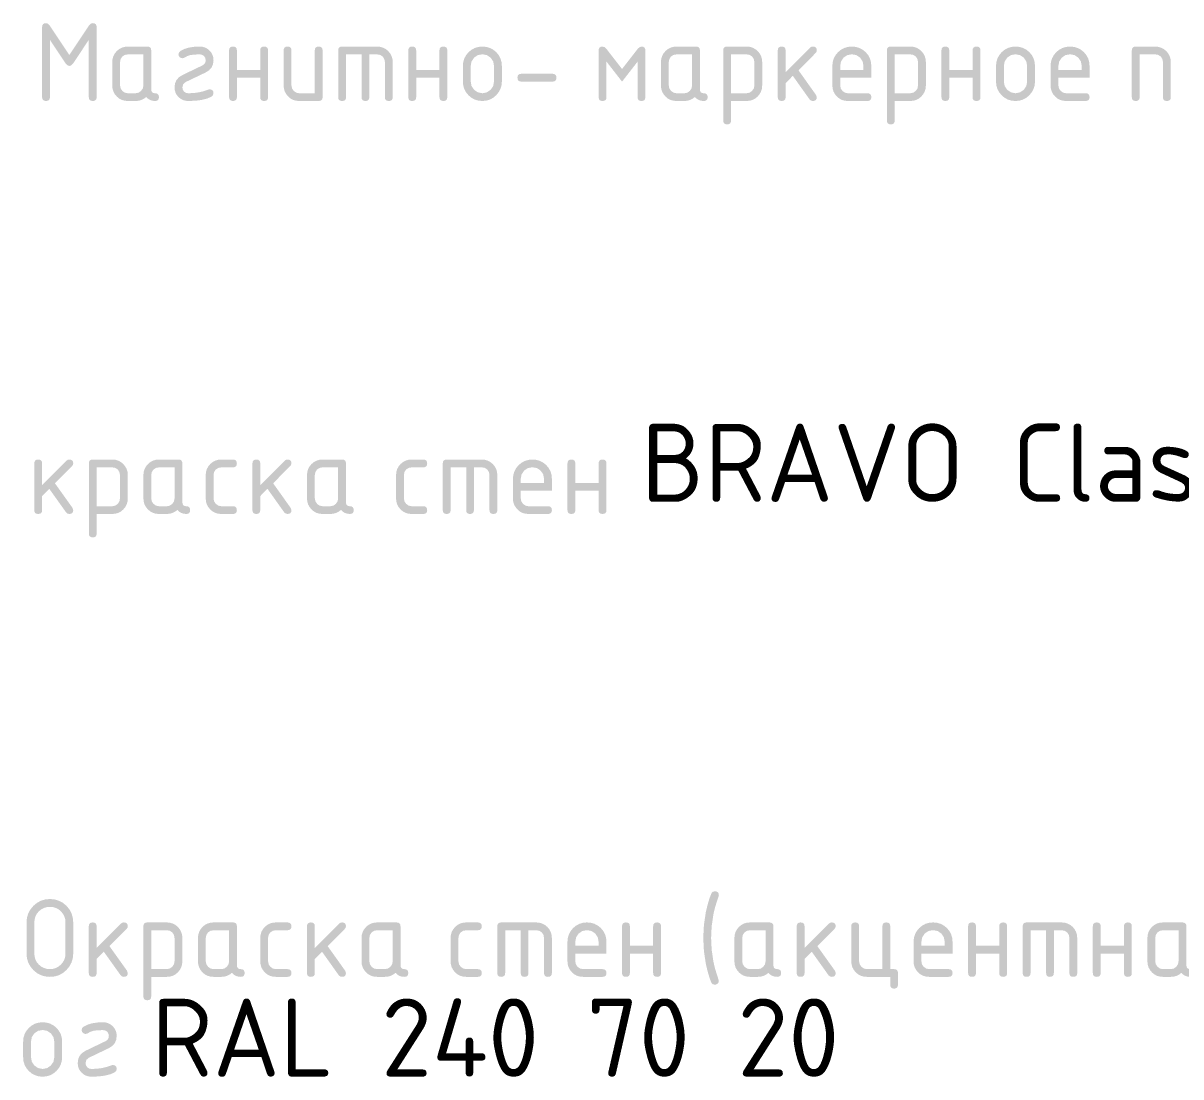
# Model space of a CAD drawing. Header units: millimetres. Extents: x -546 to 1681, y -650 to 1730.
# Drawn here: x 1015.17 to 1060.19, y 638.24 to 679.21 of the extents above; entities that cross this region are included whole.
import ezdxf

# ---------------------------------------------------------------- set-up
doc = ezdxf.new("R2010")
doc.units = ezdxf.units.MM

msp = doc.modelspace()

# ---------------------------------------------------------------- hatches: boundary and pattern name
h = msp.add_hatch(color=7)
h.dxf.hatch_style = 2
h.paths.add_polyline_path([(1017.876, 679.214), (1017.943, 679.204), (1017.991, 679.175), (1018.019, 679.128), (1018.029, 679.061), (1018.029, 676.335), (1018.019, 676.269), (1017.991, 676.223), (1017.943, 676.196), (1017.876, 676.187), (1017.809, 676.196), (1017.762, 676.223), (1017.733, 676.269), (1017.724, 676.335), (1017.724, 678.566), (1017.11, 677.639), (1017.043, 677.572), (1016.966, 677.55), (1016.893, 677.572), (1016.826, 677.639), (1016.212, 678.566), (1016.212, 676.335), (1016.203, 676.269), (1016.174, 676.223), (1016.127, 676.196), (1016.06, 676.187), (1015.993, 676.196), (1015.946, 676.223), (1015.917, 676.269), (1015.908, 676.335), (1015.908, 679.061), (1015.917, 679.128), (1015.946, 679.175), (1015.993, 679.204), (1016.06, 679.214), (1016.134, 679.195), (1016.191, 679.137), (1016.966, 677.973), (1017.749, 679.146), (1017.803, 679.197)])
h = msp.add_hatch(color=7)
h.paths.add_polyline_path([(1019.846, 677.999), (1019.241, 677.999), (1019.123, 677.977), (1019.024, 677.914), (1018.961, 677.816), (1018.94, 677.698), (1018.94, 676.792), (1018.962, 676.676), (1019.029, 676.577), (1019.127, 676.51), (1019.241, 676.487), (1019.545, 676.487), (1019.66, 676.51), (1019.756, 676.577), (1019.823, 676.675), (1019.846, 676.792)])
h.paths.add_polyline_path([(1020.451, 676.335), (1020.442, 676.269), (1020.413, 676.223), (1020.367, 676.196), (1020.303, 676.187), (1020.2, 676.196), (1020.109, 676.225), (1020.027, 676.274), (1019.955, 676.343), (1019.866, 676.274), (1019.768, 676.225), (1019.661, 676.196), (1019.545, 676.187), (1019.241, 676.187), (1019.118, 676.197), (1019.006, 676.229), (1018.904, 676.283), (1018.813, 676.36), (1018.735, 676.453), (1018.679, 676.556), (1018.646, 676.668), (1018.635, 676.792), (1018.635, 677.698), (1018.646, 677.82), (1018.679, 677.933), (1018.735, 678.036), (1018.813, 678.13), (1018.904, 678.205), (1019.006, 678.259), (1019.118, 678.292), (1019.241, 678.303), (1019.998, 678.303), (1020.065, 678.294), (1020.113, 678.266), (1020.141, 678.22), (1020.151, 678.155), (1020.151, 676.64), (1020.16, 676.573), (1020.189, 676.525), (1020.236, 676.497), (1020.303, 676.487), (1020.367, 676.478), (1020.413, 676.449), (1020.442, 676.402)])
h = msp.add_hatch(color=7)
h.dxf.hatch_style = 2
h.paths.add_polyline_path([(1022.42, 676.64), (1022.487, 676.63), (1022.535, 676.602), (1022.563, 676.554), (1022.573, 676.487), (1022.551, 676.412), (1022.488, 676.352), (1022.322, 676.28), (1022.117, 676.228), (1021.871, 676.197), (1021.586, 676.187), (1021.482, 676.196), (1021.384, 676.225), (1021.295, 676.272), (1021.214, 676.339), (1021.144, 676.42), (1021.096, 676.51), (1021.067, 676.609), (1021.057, 676.716), (1021.076, 676.87), (1021.133, 677.001), (1021.229, 677.109), (1021.362, 677.194), (1022.145, 677.571), (1022.198, 677.607), (1022.237, 677.652), (1022.26, 677.707), (1022.268, 677.774), (1022.252, 677.861), (1022.205, 677.935), (1022.129, 677.983), (1022.044, 677.999), (1021.818, 677.992), (1021.658, 677.969), (1021.55, 677.931), (1021.43, 677.867), (1021.362, 677.85), (1021.304, 677.86), (1021.256, 677.893), (1021.22, 677.944), (1021.21, 677.999), (1021.229, 678.074), (1021.29, 678.134), (1021.437, 678.209), (1021.611, 678.262), (1021.813, 678.293), (1022.044, 678.303), (1022.148, 678.294), (1022.246, 678.265), (1022.335, 678.218), (1022.416, 678.151), (1022.485, 678.069), (1022.534, 677.979), (1022.563, 677.881), (1022.573, 677.774), (1022.554, 677.62), (1022.497, 677.489), (1022.401, 677.381), (1022.268, 677.296), (1021.489, 676.923), (1021.394, 676.84), (1021.362, 676.716), (1021.378, 676.629), (1021.425, 676.555), (1021.499, 676.505), (1021.586, 676.487), (1021.801, 676.496), (1022.002, 676.522), (1022.189, 676.566), (1022.361, 676.627)])
h = msp.add_hatch(color=7)
h.dxf.hatch_style = 2
h.paths.add_polyline_path([(1023.483, 677.093), (1023.483, 676.335), (1023.474, 676.269), (1023.445, 676.223), (1023.398, 676.196), (1023.331, 676.187), (1023.264, 676.196), (1023.217, 676.223), (1023.188, 676.269), (1023.179, 676.335), (1023.179, 678.155), (1023.188, 678.22), (1023.217, 678.266), (1023.264, 678.294), (1023.331, 678.303), (1023.398, 678.294), (1023.445, 678.266), (1023.474, 678.22), (1023.483, 678.155), (1023.483, 677.397), (1024.39, 677.397), (1024.39, 678.155), (1024.399, 678.22), (1024.428, 678.266), (1024.475, 678.294), (1024.542, 678.303), (1024.609, 678.294), (1024.656, 678.266), (1024.685, 678.22), (1024.694, 678.155), (1024.694, 676.335), (1024.685, 676.269), (1024.656, 676.223), (1024.609, 676.196), (1024.542, 676.187), (1024.475, 676.196), (1024.428, 676.223), (1024.399, 676.269), (1024.39, 676.335), (1024.39, 677.093)])
h = msp.add_hatch(color=7)
h.dxf.hatch_style = 2
h.paths.add_polyline_path([(1026.816, 678.155), (1026.816, 676.335), (1026.806, 676.269), (1026.778, 676.223), (1026.73, 676.196), (1026.663, 676.187), (1025.906, 676.187), (1025.783, 676.197), (1025.671, 676.229), (1025.569, 676.283), (1025.478, 676.36), (1025.4, 676.453), (1025.345, 676.556), (1025.311, 676.668), (1025.3, 676.792), (1025.3, 678.155), (1025.31, 678.22), (1025.338, 678.266), (1025.386, 678.294), (1025.453, 678.303), (1025.519, 678.294), (1025.567, 678.266), (1025.595, 678.22), (1025.605, 678.155), (1025.605, 676.792), (1025.627, 676.676), (1025.694, 676.577), (1025.792, 676.51), (1025.906, 676.487), (1026.511, 676.487), (1026.511, 678.155), (1026.521, 678.22), (1026.549, 678.266), (1026.597, 678.294), (1026.663, 678.303), (1026.73, 678.294), (1026.778, 678.266), (1026.806, 678.22)])
h = msp.add_hatch(color=7)
h.dxf.hatch_style = 2
h.paths.add_polyline_path([(1027.574, 678.303), (1028.937, 678.303), (1029.059, 678.292), (1029.17, 678.259), (1029.272, 678.205), (1029.365, 678.13), (1029.442, 678.036), (1029.498, 677.933), (1029.532, 677.82), (1029.543, 677.698), (1029.543, 676.335), (1029.533, 676.269), (1029.505, 676.223), (1029.457, 676.196), (1029.39, 676.187), (1029.323, 676.196), (1029.276, 676.223), (1029.247, 676.269), (1029.238, 676.335), (1029.238, 677.698), (1029.216, 677.816), (1029.153, 677.914), (1029.055, 677.979), (1028.937, 677.999), (1028.633, 677.999), (1028.633, 676.335), (1028.623, 676.269), (1028.594, 676.223), (1028.547, 676.196), (1028.48, 676.187), (1028.416, 676.196), (1028.369, 676.223), (1028.341, 676.269), (1028.332, 676.335), (1028.332, 677.999), (1027.726, 677.999), (1027.726, 676.335), (1027.717, 676.269), (1027.688, 676.223), (1027.641, 676.196), (1027.574, 676.187), (1027.507, 676.196), (1027.46, 676.223), (1027.431, 676.269), (1027.422, 676.335), (1027.422, 678.155), (1027.431, 678.22), (1027.46, 678.266), (1027.507, 678.294)])
h = msp.add_hatch(color=7)
h.dxf.hatch_style = 2
h.paths.add_polyline_path([(1030.454, 677.093), (1030.454, 676.335), (1030.444, 676.269), (1030.416, 676.223), (1030.368, 676.196), (1030.301, 676.187), (1030.235, 676.196), (1030.187, 676.223), (1030.158, 676.269), (1030.149, 676.335), (1030.149, 678.155), (1030.158, 678.22), (1030.187, 678.266), (1030.235, 678.294), (1030.301, 678.303), (1030.368, 678.294), (1030.416, 678.266), (1030.444, 678.22), (1030.454, 678.155), (1030.454, 677.397), (1031.36, 677.397), (1031.36, 678.155), (1031.369, 678.22), (1031.398, 678.266), (1031.445, 678.294), (1031.512, 678.303), (1031.579, 678.294), (1031.626, 678.266), (1031.655, 678.22), (1031.665, 678.155), (1031.665, 676.335), (1031.655, 676.269), (1031.626, 676.223), (1031.579, 676.196), (1031.512, 676.187), (1031.445, 676.196), (1031.398, 676.223), (1031.369, 676.269), (1031.36, 676.335), (1031.36, 677.093)])
h = msp.add_hatch(color=7)
h.paths.add_polyline_path([(1032.27, 676.94), (1032.27, 677.546), (1032.284, 677.698), (1032.325, 677.838), (1032.394, 677.967), (1032.491, 678.084), (1032.607, 678.18), (1032.736, 678.249), (1032.876, 678.29), (1033.028, 678.303), (1033.181, 678.29), (1033.321, 678.249), (1033.449, 678.182), (1033.566, 678.087), (1033.663, 677.971), (1033.731, 677.842), (1033.773, 677.701), (1033.786, 677.546), (1033.786, 676.94), (1033.772, 676.79), (1033.729, 676.651), (1033.659, 676.524), (1033.562, 676.407), (1033.447, 676.31), (1033.319, 676.241), (1033.179, 676.2), (1033.028, 676.187), (1032.876, 676.2), (1032.736, 676.241), (1032.607, 676.31), (1032.491, 676.407), (1032.394, 676.524), (1032.325, 676.651), (1032.284, 676.79)])
h.paths.add_polyline_path([(1033.481, 676.945), (1033.481, 677.55), (1033.449, 677.724), (1033.35, 677.872), (1033.203, 677.971), (1033.028, 678.003), (1032.853, 677.971), (1032.706, 677.872), (1032.607, 677.724), (1032.575, 677.55), (1032.575, 676.945), (1032.607, 676.768), (1032.706, 676.623), (1032.853, 676.522), (1033.028, 676.487), (1033.203, 676.522), (1033.35, 676.623), (1033.449, 676.769)])
h = msp.add_hatch(color=7)
h.dxf.hatch_style = 2
h.paths.add_polyline_path([(1038.46, 676.94), (1037.855, 677.719), (1037.855, 676.335), (1037.845, 676.269), (1037.817, 676.223), (1037.769, 676.196), (1037.703, 676.187), (1037.636, 676.196), (1037.588, 676.223), (1037.56, 676.269), (1037.55, 676.335), (1037.55, 678.155), (1037.56, 678.22), (1037.588, 678.266), (1037.636, 678.294), (1037.703, 678.303), (1037.779, 678.281), (1037.855, 678.21), (1038.46, 677.431), (1039.066, 678.21), (1039.142, 678.281), (1039.218, 678.303), (1039.282, 678.294), (1039.329, 678.266), (1039.357, 678.22), (1039.366, 678.155), (1039.366, 676.335), (1039.357, 676.269), (1039.329, 676.223), (1039.282, 676.196), (1039.218, 676.187), (1039.152, 676.196), (1039.104, 676.223), (1039.075, 676.269), (1039.066, 676.335), (1039.066, 677.719)])
h = msp.add_hatch(color=7)
h.paths.add_polyline_path([(1041.183, 677.999), (1040.578, 677.999), (1040.46, 677.977), (1040.362, 677.914), (1040.299, 677.816), (1040.277, 677.698), (1040.277, 676.792), (1040.299, 676.676), (1040.366, 676.577), (1040.464, 676.51), (1040.578, 676.487), (1040.882, 676.487), (1040.998, 676.51), (1041.094, 676.577), (1041.161, 676.675), (1041.183, 676.792)])
h.paths.add_polyline_path([(1041.789, 676.335), (1041.779, 676.269), (1041.751, 676.223), (1041.705, 676.196), (1041.64, 676.187), (1041.538, 676.196), (1041.446, 676.225), (1041.365, 676.274), (1041.293, 676.343), (1041.203, 676.274), (1041.105, 676.225), (1040.998, 676.196), (1040.882, 676.187), (1040.578, 676.187), (1040.456, 676.197), (1040.343, 676.229), (1040.241, 676.283), (1040.15, 676.36), (1040.073, 676.453), (1040.017, 676.556), (1039.983, 676.668), (1039.972, 676.792), (1039.972, 677.698), (1039.983, 677.82), (1040.017, 677.933), (1040.073, 678.036), (1040.15, 678.13), (1040.241, 678.205), (1040.343, 678.259), (1040.456, 678.292), (1040.578, 678.303), (1041.335, 678.303), (1041.402, 678.294), (1041.45, 678.266), (1041.479, 678.22), (1041.488, 678.155), (1041.488, 676.64), (1041.498, 676.573), (1041.526, 676.525), (1041.574, 676.497), (1041.64, 676.487), (1041.705, 676.478), (1041.751, 676.449), (1041.779, 676.402)])
h = msp.add_hatch(color=7)
h.paths.add_polyline_path([(1042.395, 678.155), (1042.404, 678.22), (1042.433, 678.266), (1042.48, 678.294), (1042.547, 678.303), (1043.305, 678.303), (1043.427, 678.292), (1043.539, 678.259), (1043.641, 678.205), (1043.732, 678.13), (1043.81, 678.036), (1043.866, 677.933), (1043.899, 677.82), (1043.91, 677.698), (1043.91, 676.792), (1043.899, 676.67), (1043.866, 676.557), (1043.81, 676.454), (1043.732, 676.36), (1043.641, 676.283), (1043.539, 676.229), (1043.427, 676.197), (1043.305, 676.187), (1042.699, 676.187), (1042.699, 675.425), (1042.69, 675.361), (1042.661, 675.314), (1042.614, 675.286), (1042.547, 675.277), (1042.48, 675.286), (1042.433, 675.314), (1042.404, 675.361), (1042.395, 675.425)])
h.paths.add_polyline_path([(1042.699, 677.999), (1042.699, 676.487), (1043.305, 676.487), (1043.42, 676.51), (1043.516, 676.577), (1043.583, 676.675), (1043.606, 676.792), (1043.606, 677.698), (1043.584, 677.816), (1043.521, 677.914), (1043.422, 677.979), (1043.305, 677.999)])
h = msp.add_hatch(color=7)
h.dxf.hatch_style = 2
h.paths.add_polyline_path([(1044.821, 677.309), (1045.773, 678.261), (1045.82, 678.293), (1045.879, 678.303), (1045.946, 678.294), (1045.994, 678.266), (1046.022, 678.22), (1046.032, 678.155), (1046.02, 678.098), (1045.985, 678.049), (1045.32, 677.381), (1046.002, 676.424), (1046.032, 676.335), (1046.022, 676.269), (1045.994, 676.223), (1045.946, 676.196), (1045.879, 676.187), (1045.806, 676.203), (1045.752, 676.25), (1045.1, 677.165), (1044.821, 676.881), (1044.821, 676.335), (1044.811, 676.269), (1044.783, 676.223), (1044.735, 676.196), (1044.669, 676.187), (1044.602, 676.196), (1044.554, 676.223), (1044.526, 676.269), (1044.516, 676.335), (1044.516, 678.155), (1044.526, 678.22), (1044.554, 678.266), (1044.602, 678.294), (1044.669, 678.303), (1044.735, 678.294), (1044.783, 678.266), (1044.811, 678.22), (1044.821, 678.155)])
h = msp.add_hatch(color=7)
h.paths.add_polyline_path([(1047.396, 678.003), (1047.221, 677.971), (1047.074, 677.872), (1046.975, 677.725), (1046.942, 677.55), (1046.942, 677.397), (1047.849, 677.397), (1047.849, 677.55), (1047.816, 677.725), (1047.717, 677.872), (1047.571, 677.971)])
h.paths.add_polyline_path([(1046.942, 677.093), (1046.942, 676.792), (1046.965, 676.676), (1047.032, 676.577), (1047.13, 676.51), (1047.243, 676.487), (1048.001, 676.487), (1048.068, 676.478), (1048.115, 676.449), (1048.144, 676.402), (1048.153, 676.335), (1048.144, 676.269), (1048.115, 676.223), (1048.068, 676.196), (1048.001, 676.187), (1047.243, 676.187), (1047.121, 676.197), (1047.009, 676.229), (1046.907, 676.283), (1046.816, 676.36), (1046.738, 676.453), (1046.682, 676.556), (1046.649, 676.668), (1046.638, 676.792), (1046.638, 677.546), (1046.651, 677.698), (1046.692, 677.838), (1046.761, 677.967), (1046.858, 678.084), (1046.975, 678.18), (1047.103, 678.249), (1047.243, 678.29), (1047.396, 678.303), (1047.548, 678.29), (1047.688, 678.249), (1047.816, 678.182), (1047.933, 678.087), (1048.03, 677.971), (1048.099, 677.843), (1048.14, 677.702), (1048.153, 677.55), (1048.153, 677.093)])
h = msp.add_hatch(color=7)
h.paths.add_polyline_path([(1048.759, 678.155), (1048.769, 678.22), (1048.797, 678.266), (1048.845, 678.294), (1048.912, 678.303), (1049.669, 678.303), (1049.792, 678.292), (1049.904, 678.259), (1050.006, 678.205), (1050.097, 678.13), (1050.175, 678.036), (1050.23, 677.933), (1050.264, 677.82), (1050.275, 677.698), (1050.275, 676.792), (1050.264, 676.67), (1050.23, 676.557), (1050.175, 676.454), (1050.097, 676.36), (1050.006, 676.283), (1049.904, 676.229), (1049.792, 676.197), (1049.669, 676.187), (1049.064, 676.187), (1049.064, 675.425), (1049.054, 675.361), (1049.026, 675.314), (1048.978, 675.286), (1048.912, 675.277), (1048.845, 675.286), (1048.797, 675.314), (1048.769, 675.361), (1048.759, 675.425)])
h.paths.add_polyline_path([(1049.064, 677.999), (1049.064, 676.487), (1049.669, 676.487), (1049.785, 676.51), (1049.881, 676.577), (1049.948, 676.675), (1049.97, 676.792), (1049.97, 677.698), (1049.948, 677.816), (1049.885, 677.914), (1049.787, 677.979), (1049.669, 677.999)])
h = msp.add_hatch(color=7)
h.dxf.hatch_style = 2
h.paths.add_polyline_path([(1051.185, 677.093), (1051.185, 676.335), (1051.176, 676.269), (1051.147, 676.223), (1051.1, 676.196), (1051.033, 676.187), (1050.966, 676.196), (1050.919, 676.223), (1050.89, 676.269), (1050.881, 676.335), (1050.881, 678.155), (1050.89, 678.22), (1050.919, 678.266), (1050.966, 678.294), (1051.033, 678.303), (1051.1, 678.294), (1051.147, 678.266), (1051.176, 678.22), (1051.185, 678.155), (1051.185, 677.397), (1052.092, 677.397), (1052.092, 678.155), (1052.101, 678.22), (1052.13, 678.266), (1052.177, 678.294), (1052.244, 678.303), (1052.311, 678.294), (1052.358, 678.266), (1052.387, 678.22), (1052.397, 678.155), (1052.397, 676.335), (1052.387, 676.269), (1052.358, 676.223), (1052.311, 676.196), (1052.244, 676.187), (1052.177, 676.196), (1052.13, 676.223), (1052.101, 676.269), (1052.092, 676.335), (1052.092, 677.093)])
h = msp.add_hatch(color=7)
h.paths.add_polyline_path([(1053.002, 676.94), (1053.002, 677.546), (1053.016, 677.698), (1053.057, 677.838), (1053.126, 677.967), (1053.223, 678.084), (1053.339, 678.18), (1053.467, 678.249), (1053.608, 678.29), (1053.76, 678.303), (1053.913, 678.29), (1054.053, 678.249), (1054.181, 678.182), (1054.298, 678.087), (1054.395, 677.971), (1054.463, 677.842), (1054.504, 677.701), (1054.518, 677.546), (1054.518, 676.94), (1054.504, 676.79), (1054.461, 676.651), (1054.391, 676.524), (1054.294, 676.407), (1054.179, 676.31), (1054.051, 676.241), (1053.911, 676.2), (1053.76, 676.187), (1053.608, 676.2), (1053.467, 676.241), (1053.339, 676.31), (1053.223, 676.407), (1053.126, 676.524), (1053.057, 676.651), (1053.016, 676.79)])
h.paths.add_polyline_path([(1054.213, 676.945), (1054.213, 677.55), (1054.181, 677.724), (1054.082, 677.872), (1053.935, 677.971), (1053.76, 678.003), (1053.585, 677.971), (1053.438, 677.872), (1053.339, 677.724), (1053.307, 677.55), (1053.307, 676.945), (1053.339, 676.768), (1053.438, 676.623), (1053.585, 676.522), (1053.76, 676.487), (1053.935, 676.522), (1054.082, 676.623), (1054.181, 676.769)])
h = msp.add_hatch(color=7)
h.paths.add_polyline_path([(1055.882, 678.003), (1055.707, 677.971), (1055.56, 677.872), (1055.461, 677.725), (1055.429, 677.55), (1055.429, 677.397), (1056.335, 677.397), (1056.335, 677.55), (1056.302, 677.725), (1056.204, 677.872), (1056.057, 677.971)])
h.paths.add_polyline_path([(1055.429, 677.093), (1055.429, 676.792), (1055.451, 676.676), (1055.518, 676.577), (1055.616, 676.51), (1055.73, 676.487), (1056.487, 676.487), (1056.554, 676.478), (1056.601, 676.449), (1056.63, 676.402), (1056.64, 676.335), (1056.63, 676.269), (1056.601, 676.223), (1056.554, 676.196), (1056.487, 676.187), (1055.73, 676.187), (1055.607, 676.197), (1055.495, 676.229), (1055.393, 676.283), (1055.302, 676.36), (1055.224, 676.453), (1055.168, 676.556), (1055.135, 676.668), (1055.124, 676.792), (1055.124, 677.546), (1055.137, 677.698), (1055.178, 677.838), (1055.247, 677.967), (1055.344, 678.084), (1055.461, 678.18), (1055.589, 678.249), (1055.729, 678.29), (1055.882, 678.303), (1056.034, 678.29), (1056.174, 678.249), (1056.303, 678.182), (1056.419, 678.087), (1056.516, 677.971), (1056.585, 677.843), (1056.626, 677.702), (1056.64, 677.55), (1056.64, 677.093)])
h = msp.add_hatch(color=7)
h.dxf.hatch_style = 2
h.paths.add_polyline_path([(1058.284, 676.335), (1058.284, 678.155), (1058.293, 678.22), (1058.322, 678.266), (1058.369, 678.294), (1058.436, 678.303), (1059.194, 678.303), (1059.314, 678.292), (1059.425, 678.259), (1059.528, 678.205), (1059.621, 678.13), (1059.699, 678.036), (1059.755, 677.933), (1059.788, 677.82), (1059.799, 677.698), (1059.799, 676.335), (1059.79, 676.269), (1059.761, 676.223), (1059.714, 676.196), (1059.647, 676.187), (1059.58, 676.196), (1059.533, 676.223), (1059.504, 676.269), (1059.495, 676.335), (1059.495, 677.698), (1059.473, 677.816), (1059.41, 677.914), (1059.311, 677.979), (1059.194, 677.999), (1058.588, 677.999), (1058.588, 676.335), (1058.579, 676.269), (1058.55, 676.223), (1058.503, 676.196), (1058.436, 676.187), (1058.369, 676.196), (1058.322, 676.223), (1058.293, 676.269)])
h = msp.add_hatch(color=7)
h.dxf.hatch_style = 2
h.paths.add_polyline_path([(1035.755, 676.94), (1034.544, 676.94), (1034.478, 676.95), (1034.43, 676.978), (1034.401, 677.026), (1034.392, 677.093), (1034.401, 677.16), (1034.43, 677.207), (1034.478, 677.236), (1034.544, 677.245), (1035.755, 677.245), (1035.822, 677.236), (1035.87, 677.207), (1035.898, 677.16), (1035.908, 677.093), (1035.898, 677.026), (1035.87, 676.978), (1035.822, 676.95)])
h = msp.add_hatch(color=7)
h.dxf.hatch_style = 2
h.paths.add_polyline_path([(1015.908, 661.25), (1016.86, 662.202), (1016.907, 662.235), (1016.966, 662.245), (1017.033, 662.235), (1017.081, 662.207), (1017.109, 662.161), (1017.119, 662.096), (1017.107, 662.039), (1017.072, 661.991), (1016.407, 661.322), (1017.089, 660.365), (1017.119, 660.276), (1017.109, 660.21), (1017.081, 660.164), (1017.033, 660.137), (1016.966, 660.128), (1016.893, 660.144), (1016.839, 660.191), (1016.187, 661.106), (1015.908, 660.823), (1015.908, 660.276), (1015.898, 660.21), (1015.87, 660.164), (1015.822, 660.137), (1015.756, 660.128), (1015.689, 660.137), (1015.641, 660.164), (1015.613, 660.21), (1015.603, 660.276), (1015.603, 662.096), (1015.613, 662.161), (1015.641, 662.207), (1015.689, 662.235), (1015.756, 662.245), (1015.822, 662.235), (1015.87, 662.207), (1015.898, 662.161), (1015.908, 662.096)])
h = msp.add_hatch(color=7)
h.paths.add_polyline_path([(1017.725, 662.096), (1017.735, 662.161), (1017.763, 662.207), (1017.811, 662.235), (1017.878, 662.245), (1018.635, 662.245), (1018.758, 662.234), (1018.87, 662.201), (1018.972, 662.146), (1019.063, 662.071), (1019.141, 661.977), (1019.196, 661.874), (1019.23, 661.762), (1019.241, 661.639), (1019.241, 660.733), (1019.23, 660.611), (1019.196, 660.498), (1019.141, 660.395), (1019.063, 660.302), (1018.972, 660.224), (1018.87, 660.17), (1018.758, 660.138), (1018.635, 660.128), (1018.03, 660.128), (1018.03, 659.366), (1018.02, 659.302), (1017.992, 659.255), (1017.944, 659.227), (1017.878, 659.218), (1017.811, 659.227), (1017.763, 659.255), (1017.735, 659.302), (1017.725, 659.366)])
h.paths.add_polyline_path([(1018.03, 661.94), (1018.03, 660.428), (1018.635, 660.428), (1018.751, 660.451), (1018.847, 660.518), (1018.914, 660.616), (1018.936, 660.733), (1018.936, 661.639), (1018.914, 661.757), (1018.851, 661.855), (1018.753, 661.92), (1018.635, 661.94)])
h = msp.add_hatch(color=7)
h.paths.add_polyline_path([(1021.058, 661.94), (1020.453, 661.94), (1020.335, 661.918), (1020.237, 661.855), (1020.174, 661.757), (1020.152, 661.639), (1020.152, 660.733), (1020.174, 660.618), (1020.241, 660.518), (1020.339, 660.451), (1020.453, 660.428), (1020.757, 660.428), (1020.873, 660.451), (1020.969, 660.518), (1021.036, 660.616), (1021.058, 660.733)])
h.paths.add_polyline_path([(1021.663, 660.276), (1021.654, 660.21), (1021.626, 660.164), (1021.579, 660.137), (1021.515, 660.128), (1021.413, 660.138), (1021.321, 660.167), (1021.239, 660.215), (1021.168, 660.285), (1021.078, 660.215), (1020.98, 660.167), (1020.873, 660.138), (1020.757, 660.128), (1020.453, 660.128), (1020.33, 660.138), (1020.218, 660.17), (1020.116, 660.224), (1020.025, 660.302), (1019.947, 660.395), (1019.892, 660.497), (1019.858, 660.609), (1019.847, 660.733), (1019.847, 661.639), (1019.858, 661.762), (1019.892, 661.874), (1019.947, 661.977), (1020.025, 662.071), (1020.116, 662.146), (1020.218, 662.201), (1020.33, 662.234), (1020.453, 662.245), (1021.21, 662.245), (1021.277, 662.235), (1021.325, 662.207), (1021.353, 662.161), (1021.363, 662.096), (1021.363, 660.581), (1021.372, 660.514), (1021.401, 660.466), (1021.448, 660.438), (1021.515, 660.428), (1021.579, 660.419), (1021.626, 660.39), (1021.654, 660.343)])
h = msp.add_hatch(color=7)
h.dxf.hatch_style = 2
h.paths.add_polyline_path([(1022.574, 661.639), (1022.574, 660.733), (1022.597, 660.618), (1022.664, 660.518), (1022.762, 660.451), (1022.875, 660.428), (1023.328, 660.428), (1023.395, 660.419), (1023.443, 660.39), (1023.471, 660.343), (1023.481, 660.276), (1023.471, 660.21), (1023.443, 660.164), (1023.395, 660.137), (1023.328, 660.128), (1022.875, 660.128), (1022.753, 660.138), (1022.641, 660.17), (1022.539, 660.224), (1022.448, 660.302), (1022.37, 660.395), (1022.314, 660.497), (1022.281, 660.609), (1022.27, 660.733), (1022.27, 661.639), (1022.281, 661.762), (1022.314, 661.874), (1022.37, 661.977), (1022.448, 662.071), (1022.539, 662.146), (1022.641, 662.201), (1022.753, 662.234), (1022.875, 662.245), (1023.328, 662.245), (1023.395, 662.235), (1023.443, 662.207), (1023.471, 662.159), (1023.481, 662.093), (1023.471, 662.026), (1023.443, 661.978), (1023.395, 661.949), (1023.328, 661.94), (1022.875, 661.94), (1022.758, 661.918), (1022.659, 661.855), (1022.596, 661.757)])
h = msp.add_hatch(color=7)
h.dxf.hatch_style = 2
h.paths.add_polyline_path([(1024.391, 661.25), (1025.344, 662.202), (1025.39, 662.235), (1025.45, 662.245), (1025.517, 662.235), (1025.564, 662.207), (1025.593, 662.161), (1025.602, 662.096), (1025.59, 662.039), (1025.556, 661.991), (1024.891, 661.322), (1025.573, 660.365), (1025.602, 660.276), (1025.593, 660.21), (1025.564, 660.164), (1025.517, 660.137), (1025.45, 660.128), (1025.377, 660.144), (1025.323, 660.191), (1024.671, 661.106), (1024.391, 660.823), (1024.391, 660.276), (1024.382, 660.21), (1024.353, 660.164), (1024.306, 660.137), (1024.239, 660.128), (1024.172, 660.137), (1024.125, 660.164), (1024.096, 660.21), (1024.087, 660.276), (1024.087, 662.096), (1024.096, 662.161), (1024.125, 662.207), (1024.172, 662.235), (1024.239, 662.245), (1024.306, 662.235), (1024.353, 662.207), (1024.382, 662.161), (1024.391, 662.096)])
h = msp.add_hatch(color=7)
h.paths.add_polyline_path([(1027.42, 661.94), (1026.814, 661.94), (1026.697, 661.918), (1026.598, 661.855), (1026.535, 661.757), (1026.513, 661.639), (1026.513, 660.733), (1026.536, 660.618), (1026.603, 660.518), (1026.7, 660.451), (1026.814, 660.428), (1027.119, 660.428), (1027.234, 660.451), (1027.33, 660.518), (1027.397, 660.616), (1027.42, 660.733)])
h.paths.add_polyline_path([(1028.025, 660.276), (1028.015, 660.21), (1027.987, 660.164), (1027.941, 660.137), (1027.877, 660.128), (1027.774, 660.138), (1027.682, 660.167), (1027.601, 660.215), (1027.529, 660.285), (1027.44, 660.215), (1027.341, 660.167), (1027.235, 660.138), (1027.119, 660.128), (1026.814, 660.128), (1026.692, 660.138), (1026.58, 660.17), (1026.478, 660.224), (1026.387, 660.302), (1026.309, 660.395), (1026.253, 660.497), (1026.22, 660.609), (1026.209, 660.733), (1026.209, 661.639), (1026.22, 661.762), (1026.253, 661.874), (1026.309, 661.977), (1026.387, 662.071), (1026.478, 662.146), (1026.58, 662.201), (1026.692, 662.234), (1026.814, 662.245), (1027.572, 662.245), (1027.639, 662.235), (1027.686, 662.207), (1027.715, 662.161), (1027.724, 662.096), (1027.724, 660.581), (1027.734, 660.514), (1027.762, 660.466), (1027.81, 660.438), (1027.877, 660.428), (1027.941, 660.419), (1027.987, 660.39), (1028.015, 660.343)])
h = msp.add_hatch(color=7)
h.dxf.hatch_style = 2
h.paths.add_polyline_path([(1029.977, 661.639), (1029.977, 660.733), (1029.999, 660.618), (1030.066, 660.518), (1030.164, 660.451), (1030.278, 660.428), (1030.73, 660.428), (1030.797, 660.419), (1030.845, 660.39), (1030.873, 660.343), (1030.883, 660.276), (1030.873, 660.21), (1030.845, 660.164), (1030.797, 660.137), (1030.73, 660.128), (1030.278, 660.128), (1030.155, 660.138), (1030.043, 660.17), (1029.941, 660.224), (1029.85, 660.302), (1029.772, 660.395), (1029.716, 660.497), (1029.683, 660.609), (1029.672, 660.733), (1029.672, 661.639), (1029.683, 661.762), (1029.716, 661.874), (1029.772, 661.977), (1029.85, 662.071), (1029.941, 662.146), (1030.043, 662.201), (1030.155, 662.234), (1030.278, 662.245), (1030.73, 662.245), (1030.797, 662.235), (1030.845, 662.207), (1030.873, 662.159), (1030.883, 662.093), (1030.873, 662.026), (1030.845, 661.978), (1030.797, 661.949), (1030.73, 661.94), (1030.278, 661.94), (1030.16, 661.918), (1030.061, 661.855), (1029.998, 661.757)])
h = msp.add_hatch(color=7)
h.dxf.hatch_style = 2
h.paths.add_polyline_path([(1031.641, 662.245), (1033.005, 662.245), (1033.126, 662.234), (1033.237, 662.201), (1033.339, 662.146), (1033.432, 662.071), (1033.51, 661.977), (1033.565, 661.874), (1033.599, 661.762), (1033.61, 661.639), (1033.61, 660.276), (1033.6, 660.21), (1033.572, 660.164), (1033.524, 660.137), (1033.457, 660.128), (1033.391, 660.137), (1033.343, 660.164), (1033.314, 660.21), (1033.305, 660.276), (1033.305, 661.639), (1033.283, 661.757), (1033.22, 661.855), (1033.122, 661.92), (1033.005, 661.94), (1032.7, 661.94), (1032.7, 660.276), (1032.69, 660.21), (1032.662, 660.164), (1032.614, 660.137), (1032.547, 660.128), (1032.483, 660.137), (1032.437, 660.164), (1032.408, 660.21), (1032.399, 660.276), (1032.399, 661.94), (1031.794, 661.94), (1031.794, 660.276), (1031.784, 660.21), (1031.756, 660.164), (1031.708, 660.137), (1031.641, 660.128), (1031.575, 660.137), (1031.527, 660.164), (1031.498, 660.21), (1031.489, 660.276), (1031.489, 662.096), (1031.498, 662.161), (1031.527, 662.207), (1031.575, 662.235)])
h = msp.add_hatch(color=7)
h.paths.add_polyline_path([(1034.974, 661.944), (1034.799, 661.912), (1034.652, 661.813), (1034.553, 661.666), (1034.521, 661.491), (1034.521, 661.338), (1035.427, 661.338), (1035.427, 661.491), (1035.395, 661.666), (1035.296, 661.813), (1035.149, 661.912)])
h.paths.add_polyline_path([(1034.521, 661.034), (1034.521, 660.733), (1034.543, 660.618), (1034.61, 660.518), (1034.708, 660.451), (1034.822, 660.428), (1035.579, 660.428), (1035.646, 660.419), (1035.694, 660.39), (1035.723, 660.343), (1035.732, 660.276), (1035.723, 660.21), (1035.694, 660.164), (1035.646, 660.137), (1035.579, 660.128), (1034.822, 660.128), (1034.7, 660.138), (1034.587, 660.17), (1034.485, 660.224), (1034.394, 660.302), (1034.317, 660.395), (1034.261, 660.497), (1034.227, 660.609), (1034.216, 660.733), (1034.216, 661.487), (1034.23, 661.639), (1034.271, 661.779), (1034.34, 661.908), (1034.437, 662.025), (1034.553, 662.121), (1034.682, 662.19), (1034.822, 662.231), (1034.974, 662.245), (1035.127, 662.231), (1035.267, 662.191), (1035.395, 662.123), (1035.512, 662.029), (1035.609, 661.912), (1035.678, 661.784), (1035.719, 661.644), (1035.732, 661.491), (1035.732, 661.034)])
h = msp.add_hatch(color=7)
h.dxf.hatch_style = 2
h.paths.add_polyline_path([(1036.643, 661.034), (1036.643, 660.276), (1036.634, 660.21), (1036.605, 660.164), (1036.557, 660.137), (1036.491, 660.128), (1036.424, 660.137), (1036.376, 660.164), (1036.348, 660.21), (1036.338, 660.276), (1036.338, 662.096), (1036.348, 662.161), (1036.376, 662.207), (1036.424, 662.235), (1036.491, 662.245), (1036.557, 662.235), (1036.605, 662.207), (1036.634, 662.161), (1036.643, 662.096), (1036.643, 661.338), (1037.549, 661.338), (1037.549, 662.096), (1037.559, 662.161), (1037.587, 662.207), (1037.635, 662.235), (1037.701, 662.245), (1037.768, 662.235), (1037.816, 662.207), (1037.845, 662.161), (1037.854, 662.096), (1037.854, 660.276), (1037.845, 660.21), (1037.816, 660.164), (1037.768, 660.137), (1037.701, 660.128), (1037.635, 660.137), (1037.587, 660.164), (1037.559, 660.21), (1037.549, 660.276), (1037.549, 661.034)])
h = msp.add_hatch(color=7)
h.paths.add_polyline_path([(1016.817, 643.034), (1016.817, 644.244), (1016.806, 644.367), (1016.773, 644.479), (1016.717, 644.582), (1016.639, 644.676), (1016.548, 644.752), (1016.446, 644.806), (1016.334, 644.839), (1016.212, 644.85), (1016.089, 644.839), (1015.977, 644.806), (1015.874, 644.752), (1015.78, 644.676), (1015.703, 644.582), (1015.649, 644.479), (1015.617, 644.367), (1015.606, 644.244), (1015.606, 643.034), (1015.617, 642.912), (1015.649, 642.799), (1015.703, 642.697), (1015.78, 642.606), (1015.874, 642.528), (1015.977, 642.473), (1016.089, 642.439), (1016.212, 642.428), (1016.334, 642.439), (1016.446, 642.473), (1016.548, 642.528), (1016.639, 642.606), (1016.717, 642.697), (1016.773, 642.799), (1016.806, 642.912)])
h.paths.add_polyline_path([(1017.118, 643.034), (1017.101, 642.853), (1017.051, 642.685), (1016.968, 642.531), (1016.851, 642.39), (1016.713, 642.274), (1016.56, 642.192), (1016.393, 642.144), (1016.212, 642.128), (1016.029, 642.144), (1015.862, 642.192), (1015.708, 642.274), (1015.568, 642.39), (1015.452, 642.531), (1015.368, 642.685), (1015.318, 642.853), (1015.302, 643.034), (1015.302, 644.244), (1015.318, 644.427), (1015.368, 644.595), (1015.452, 644.748), (1015.568, 644.888), (1015.708, 645.005), (1015.862, 645.088), (1016.029, 645.138), (1016.212, 645.155), (1016.393, 645.138), (1016.561, 645.088), (1016.715, 645.006), (1016.855, 644.892), (1016.97, 644.752), (1017.052, 644.597), (1017.101, 644.428), (1017.118, 644.244)])
h = msp.add_hatch(color=7)
h.dxf.hatch_style = 2
h.paths.add_polyline_path([(1041.923, 643.639), (1041.945, 643.183), (1042.012, 642.729), (1042.043, 642.583), (1042.087, 642.417), (1042.143, 642.232), (1042.21, 642.026), (1042.224, 641.971), (1042.213, 641.915), (1042.177, 641.865), (1042.129, 641.833), (1042.071, 641.823), (1041.991, 641.839), (1041.94, 641.891), (1041.88, 642.041), (1041.823, 642.217), (1041.768, 642.42), (1041.715, 642.649), (1041.643, 643.141), (1041.618, 643.639), (1041.643, 644.138), (1041.715, 644.63), (1041.768, 644.858), (1041.823, 645.06), (1041.88, 645.236), (1041.94, 645.383), (1041.991, 645.438), (1042.071, 645.455), (1042.138, 645.445), (1042.185, 645.417), (1042.214, 645.369), (1042.224, 645.303), (1042.21, 645.248), (1042.143, 645.045), (1042.087, 644.86), (1042.043, 644.695), (1042.012, 644.549), (1041.945, 644.096)])
h = msp.add_hatch(color=7)
h.dxf.hatch_style = 2
h.paths.add_polyline_path([(1018.029, 643.25), (1018.981, 644.202), (1019.028, 644.234), (1019.087, 644.244), (1019.154, 644.235), (1019.202, 644.207), (1019.23, 644.161), (1019.24, 644.096), (1019.228, 644.039), (1019.193, 643.99), (1018.528, 643.322), (1019.21, 642.365), (1019.24, 642.276), (1019.23, 642.21), (1019.202, 642.164), (1019.154, 642.137), (1019.087, 642.128), (1019.014, 642.144), (1018.961, 642.191), (1018.308, 643.106), (1018.029, 642.822), (1018.029, 642.276), (1018.019, 642.21), (1017.991, 642.164), (1017.943, 642.137), (1017.877, 642.128), (1017.81, 642.137), (1017.762, 642.164), (1017.734, 642.21), (1017.724, 642.276), (1017.724, 644.096), (1017.734, 644.161), (1017.762, 644.207), (1017.81, 644.235), (1017.877, 644.244), (1017.943, 644.235), (1017.991, 644.207), (1018.019, 644.161), (1018.029, 644.096)])
h = msp.add_hatch(color=7)
h.paths.add_polyline_path([(1019.846, 644.096), (1019.856, 644.161), (1019.884, 644.207), (1019.932, 644.235), (1019.999, 644.244), (1020.756, 644.244), (1020.879, 644.233), (1020.991, 644.2), (1021.093, 644.146), (1021.184, 644.071), (1021.262, 643.977), (1021.317, 643.874), (1021.351, 643.761), (1021.362, 643.639), (1021.362, 642.733), (1021.351, 642.611), (1021.317, 642.498), (1021.262, 642.395), (1021.184, 642.301), (1021.093, 642.224), (1020.991, 642.17), (1020.879, 642.138), (1020.756, 642.128), (1020.151, 642.128), (1020.151, 641.366), (1020.141, 641.302), (1020.113, 641.255), (1020.065, 641.227), (1019.999, 641.218), (1019.932, 641.227), (1019.884, 641.255), (1019.856, 641.302), (1019.846, 641.366)])
h.paths.add_polyline_path([(1020.151, 643.94), (1020.151, 642.428), (1020.756, 642.428), (1020.872, 642.451), (1020.968, 642.518), (1021.035, 642.616), (1021.057, 642.733), (1021.057, 643.639), (1021.035, 643.757), (1020.972, 643.855), (1020.874, 643.92), (1020.756, 643.94)])
h = msp.add_hatch(color=7)
h.paths.add_polyline_path([(1023.179, 643.94), (1022.574, 643.94), (1022.456, 643.918), (1022.358, 643.855), (1022.295, 643.757), (1022.273, 643.639), (1022.273, 642.733), (1022.295, 642.617), (1022.362, 642.518), (1022.46, 642.451), (1022.574, 642.428), (1022.878, 642.428), (1022.994, 642.451), (1023.09, 642.518), (1023.157, 642.616), (1023.179, 642.733)])
h.paths.add_polyline_path([(1023.784, 642.276), (1023.775, 642.21), (1023.747, 642.164), (1023.7, 642.137), (1023.636, 642.128), (1023.534, 642.137), (1023.442, 642.166), (1023.36, 642.215), (1023.289, 642.284), (1023.199, 642.215), (1023.101, 642.166), (1022.994, 642.137), (1022.878, 642.128), (1022.574, 642.128), (1022.451, 642.138), (1022.339, 642.17), (1022.237, 642.224), (1022.146, 642.301), (1022.068, 642.394), (1022.013, 642.497), (1021.979, 642.609), (1021.968, 642.733), (1021.968, 643.639), (1021.979, 643.761), (1022.013, 643.874), (1022.068, 643.977), (1022.146, 644.071), (1022.237, 644.146), (1022.339, 644.2), (1022.451, 644.233), (1022.574, 644.244), (1023.331, 644.244), (1023.398, 644.235), (1023.446, 644.207), (1023.474, 644.161), (1023.484, 644.096), (1023.484, 642.581), (1023.493, 642.514), (1023.522, 642.466), (1023.569, 642.438), (1023.636, 642.428), (1023.7, 642.419), (1023.747, 642.39), (1023.775, 642.343)])
h = msp.add_hatch(color=7)
h.dxf.hatch_style = 2
h.paths.add_polyline_path([(1024.695, 643.639), (1024.695, 642.733), (1024.718, 642.617), (1024.785, 642.518), (1024.882, 642.451), (1024.996, 642.428), (1025.449, 642.428), (1025.516, 642.419), (1025.563, 642.39), (1025.592, 642.343), (1025.602, 642.276), (1025.592, 642.21), (1025.563, 642.164), (1025.516, 642.137), (1025.449, 642.128), (1024.996, 642.128), (1024.874, 642.138), (1024.762, 642.17), (1024.66, 642.224), (1024.569, 642.301), (1024.491, 642.394), (1024.435, 642.497), (1024.402, 642.609), (1024.391, 642.733), (1024.391, 643.639), (1024.402, 643.761), (1024.435, 643.874), (1024.491, 643.977), (1024.569, 644.071), (1024.66, 644.146), (1024.762, 644.2), (1024.874, 644.233), (1024.996, 644.244), (1025.449, 644.244), (1025.516, 644.235), (1025.563, 644.206), (1025.592, 644.159), (1025.602, 644.092), (1025.592, 644.025), (1025.563, 643.978), (1025.516, 643.949), (1025.449, 643.94), (1024.996, 643.94), (1024.879, 643.918), (1024.78, 643.855), (1024.717, 643.757)])
h = msp.add_hatch(color=7)
h.dxf.hatch_style = 2
h.paths.add_polyline_path([(1026.512, 643.25), (1027.465, 644.202), (1027.511, 644.234), (1027.571, 644.244), (1027.637, 644.235), (1027.685, 644.207), (1027.714, 644.161), (1027.723, 644.096), (1027.711, 644.039), (1027.676, 643.99), (1027.012, 643.322), (1027.694, 642.365), (1027.723, 642.276), (1027.714, 642.21), (1027.685, 642.164), (1027.637, 642.137), (1027.571, 642.128), (1027.498, 642.144), (1027.444, 642.191), (1026.792, 643.106), (1026.512, 642.822), (1026.512, 642.276), (1026.503, 642.21), (1026.474, 642.164), (1026.427, 642.137), (1026.36, 642.128), (1026.293, 642.137), (1026.246, 642.164), (1026.217, 642.21), (1026.207, 642.276), (1026.207, 644.096), (1026.217, 644.161), (1026.246, 644.207), (1026.293, 644.235), (1026.36, 644.244), (1026.427, 644.235), (1026.474, 644.207), (1026.503, 644.161), (1026.512, 644.096)])
h = msp.add_hatch(color=7)
h.paths.add_polyline_path([(1029.54, 643.94), (1028.935, 643.94), (1028.817, 643.918), (1028.719, 643.855), (1028.656, 643.757), (1028.634, 643.639), (1028.634, 642.733), (1028.656, 642.617), (1028.723, 642.518), (1028.821, 642.451), (1028.935, 642.428), (1029.239, 642.428), (1029.355, 642.451), (1029.451, 642.518), (1029.518, 642.616), (1029.54, 642.733)])
h.paths.add_polyline_path([(1030.146, 642.276), (1030.136, 642.21), (1030.108, 642.164), (1030.062, 642.137), (1029.997, 642.128), (1029.895, 642.137), (1029.803, 642.166), (1029.722, 642.215), (1029.65, 642.284), (1029.56, 642.215), (1029.462, 642.166), (1029.355, 642.137), (1029.239, 642.128), (1028.935, 642.128), (1028.813, 642.138), (1028.7, 642.17), (1028.598, 642.224), (1028.507, 642.301), (1028.43, 642.394), (1028.374, 642.497), (1028.34, 642.609), (1028.329, 642.733), (1028.329, 643.639), (1028.34, 643.761), (1028.374, 643.874), (1028.43, 643.977), (1028.507, 644.071), (1028.598, 644.146), (1028.7, 644.2), (1028.813, 644.233), (1028.935, 644.244), (1029.692, 644.244), (1029.759, 644.235), (1029.807, 644.207), (1029.836, 644.161), (1029.845, 644.096), (1029.845, 642.581), (1029.855, 642.514), (1029.883, 642.466), (1029.931, 642.438), (1029.997, 642.428), (1030.062, 642.419), (1030.108, 642.39), (1030.136, 642.343)])
h = msp.add_hatch(color=7)
h.dxf.hatch_style = 2
h.paths.add_polyline_path([(1032.098, 643.639), (1032.098, 642.733), (1032.12, 642.617), (1032.187, 642.518), (1032.285, 642.451), (1032.399, 642.428), (1032.851, 642.428), (1032.918, 642.419), (1032.966, 642.39), (1032.994, 642.343), (1033.004, 642.276), (1032.994, 642.21), (1032.966, 642.164), (1032.918, 642.137), (1032.851, 642.128), (1032.399, 642.128), (1032.276, 642.138), (1032.164, 642.17), (1032.062, 642.224), (1031.971, 642.301), (1031.893, 642.394), (1031.837, 642.497), (1031.804, 642.609), (1031.793, 642.733), (1031.793, 643.639), (1031.804, 643.761), (1031.837, 643.874), (1031.893, 643.977), (1031.971, 644.071), (1032.062, 644.146), (1032.164, 644.2), (1032.276, 644.233), (1032.399, 644.244), (1032.851, 644.244), (1032.918, 644.235), (1032.966, 644.206), (1032.994, 644.159), (1033.004, 644.092), (1032.994, 644.025), (1032.966, 643.978), (1032.918, 643.949), (1032.851, 643.94), (1032.399, 643.94), (1032.281, 643.918), (1032.183, 643.855), (1032.119, 643.757)])
h = msp.add_hatch(color=7)
h.dxf.hatch_style = 2
h.paths.add_polyline_path([(1033.762, 644.244), (1035.126, 644.244), (1035.247, 644.233), (1035.358, 644.2), (1035.46, 644.146), (1035.553, 644.071), (1035.631, 643.977), (1035.686, 643.874), (1035.72, 643.761), (1035.731, 643.639), (1035.731, 642.276), (1035.721, 642.21), (1035.693, 642.164), (1035.645, 642.137), (1035.578, 642.128), (1035.512, 642.137), (1035.464, 642.164), (1035.436, 642.21), (1035.426, 642.276), (1035.426, 643.639), (1035.404, 643.757), (1035.341, 643.855), (1035.243, 643.92), (1035.126, 643.94), (1034.821, 643.94), (1034.821, 642.276), (1034.811, 642.21), (1034.783, 642.164), (1034.735, 642.137), (1034.668, 642.128), (1034.604, 642.137), (1034.558, 642.164), (1034.529, 642.21), (1034.52, 642.276), (1034.52, 643.94), (1033.915, 643.94), (1033.915, 642.276), (1033.905, 642.21), (1033.877, 642.164), (1033.829, 642.137), (1033.762, 642.128), (1033.696, 642.137), (1033.648, 642.164), (1033.619, 642.21), (1033.61, 642.276), (1033.61, 644.096), (1033.619, 644.161), (1033.648, 644.207), (1033.696, 644.235)])
h = msp.add_hatch(color=7)
h.paths.add_polyline_path([(1037.095, 643.944), (1036.92, 643.912), (1036.773, 643.813), (1036.674, 643.666), (1036.642, 643.491), (1036.642, 643.338), (1037.548, 643.338), (1037.548, 643.491), (1037.516, 643.666), (1037.417, 643.813), (1037.27, 643.912)])
h.paths.add_polyline_path([(1036.642, 643.034), (1036.642, 642.733), (1036.664, 642.617), (1036.731, 642.518), (1036.829, 642.451), (1036.943, 642.428), (1037.7, 642.428), (1037.767, 642.419), (1037.815, 642.39), (1037.844, 642.343), (1037.853, 642.276), (1037.844, 642.21), (1037.815, 642.164), (1037.767, 642.137), (1037.7, 642.128), (1036.943, 642.128), (1036.821, 642.138), (1036.708, 642.17), (1036.606, 642.224), (1036.515, 642.301), (1036.438, 642.394), (1036.382, 642.497), (1036.348, 642.609), (1036.337, 642.733), (1036.337, 643.487), (1036.351, 643.639), (1036.392, 643.779), (1036.461, 643.908), (1036.558, 644.025), (1036.674, 644.121), (1036.803, 644.19), (1036.943, 644.231), (1037.095, 644.244), (1037.248, 644.231), (1037.388, 644.19), (1037.516, 644.123), (1037.633, 644.028), (1037.73, 643.912), (1037.799, 643.784), (1037.84, 643.643), (1037.853, 643.491), (1037.853, 643.034)])
h = msp.add_hatch(color=7)
h.dxf.hatch_style = 2
h.paths.add_polyline_path([(1038.764, 643.034), (1038.764, 642.276), (1038.755, 642.21), (1038.726, 642.164), (1038.678, 642.137), (1038.612, 642.128), (1038.545, 642.137), (1038.497, 642.164), (1038.469, 642.21), (1038.459, 642.276), (1038.459, 644.096), (1038.469, 644.161), (1038.497, 644.207), (1038.545, 644.235), (1038.612, 644.244), (1038.678, 644.235), (1038.726, 644.207), (1038.755, 644.161), (1038.764, 644.096), (1038.764, 643.338), (1039.67, 643.338), (1039.67, 644.096), (1039.68, 644.161), (1039.708, 644.207), (1039.756, 644.235), (1039.822, 644.244), (1039.889, 644.235), (1039.937, 644.207), (1039.966, 644.161), (1039.975, 644.096), (1039.975, 642.276), (1039.966, 642.21), (1039.937, 642.164), (1039.889, 642.137), (1039.822, 642.128), (1039.756, 642.137), (1039.708, 642.164), (1039.68, 642.21), (1039.67, 642.276), (1039.67, 643.034)])
h = msp.add_hatch(color=7)
h.paths.add_polyline_path([(1044.04, 643.94), (1043.435, 643.94), (1043.317, 643.918), (1043.219, 643.855), (1043.156, 643.757), (1043.134, 643.639), (1043.134, 642.733), (1043.156, 642.617), (1043.223, 642.518), (1043.321, 642.451), (1043.435, 642.428), (1043.739, 642.428), (1043.855, 642.451), (1043.951, 642.518), (1044.018, 642.616), (1044.04, 642.733)])
h.paths.add_polyline_path([(1044.645, 642.276), (1044.636, 642.21), (1044.608, 642.164), (1044.561, 642.137), (1044.497, 642.128), (1044.395, 642.137), (1044.303, 642.166), (1044.222, 642.215), (1044.15, 642.284), (1044.06, 642.215), (1043.962, 642.166), (1043.855, 642.137), (1043.739, 642.128), (1043.435, 642.128), (1043.312, 642.138), (1043.2, 642.17), (1043.098, 642.224), (1043.007, 642.301), (1042.929, 642.394), (1042.874, 642.497), (1042.84, 642.609), (1042.829, 642.733), (1042.829, 643.639), (1042.84, 643.761), (1042.874, 643.874), (1042.929, 643.977), (1043.007, 644.071), (1043.098, 644.146), (1043.2, 644.2), (1043.312, 644.233), (1043.435, 644.244), (1044.192, 644.244), (1044.259, 644.235), (1044.307, 644.207), (1044.335, 644.161), (1044.345, 644.096), (1044.345, 642.581), (1044.354, 642.514), (1044.383, 642.466), (1044.431, 642.438), (1044.497, 642.428), (1044.561, 642.419), (1044.608, 642.39), (1044.636, 642.343)])
h = msp.add_hatch(color=7)
h.dxf.hatch_style = 2
h.paths.add_polyline_path([(1045.557, 643.25), (1046.509, 644.202), (1046.556, 644.234), (1046.615, 644.244), (1046.682, 644.235), (1046.729, 644.207), (1046.758, 644.161), (1046.768, 644.096), (1046.755, 644.039), (1046.721, 643.99), (1046.056, 643.322), (1046.738, 642.365), (1046.768, 642.276), (1046.758, 642.21), (1046.729, 642.164), (1046.682, 642.137), (1046.615, 642.128), (1046.542, 642.144), (1046.488, 642.191), (1045.836, 643.106), (1045.557, 642.822), (1045.557, 642.276), (1045.547, 642.21), (1045.518, 642.164), (1045.471, 642.137), (1045.404, 642.128), (1045.338, 642.137), (1045.29, 642.164), (1045.261, 642.21), (1045.252, 642.276), (1045.252, 644.096), (1045.261, 644.161), (1045.29, 644.207), (1045.338, 644.235), (1045.404, 644.244), (1045.471, 644.235), (1045.518, 644.207), (1045.547, 644.161), (1045.557, 644.096)])
h = msp.add_hatch(color=7)
h.dxf.hatch_style = 2
h.paths.add_polyline_path([(1049.042, 642.428), (1049.106, 642.419), (1049.152, 642.391), (1049.18, 642.344), (1049.19, 642.28), (1049.19, 641.823), (1049.18, 641.756), (1049.152, 641.709), (1049.106, 641.68), (1049.042, 641.671), (1048.975, 641.68), (1048.927, 641.709), (1048.899, 641.756), (1048.889, 641.823), (1048.889, 642.128), (1047.979, 642.128), (1047.857, 642.138), (1047.745, 642.17), (1047.643, 642.224), (1047.552, 642.301), (1047.474, 642.395), (1047.418, 642.498), (1047.385, 642.611), (1047.374, 642.733), (1047.374, 644.096), (1047.383, 644.161), (1047.412, 644.207), (1047.459, 644.235), (1047.526, 644.244), (1047.593, 644.235), (1047.64, 644.207), (1047.669, 644.161), (1047.678, 644.096), (1047.678, 642.733), (1047.701, 642.617), (1047.768, 642.518), (1047.865, 642.451), (1047.979, 642.428), (1048.585, 642.428), (1048.585, 644.096), (1048.594, 644.161), (1048.623, 644.207), (1048.67, 644.235), (1048.737, 644.244), (1048.804, 644.235), (1048.851, 644.207), (1048.88, 644.161), (1048.889, 644.096), (1048.889, 642.428)])
h = msp.add_hatch(color=7)
h.paths.add_polyline_path([(1050.554, 643.944), (1050.379, 643.912), (1050.232, 643.813), (1050.133, 643.666), (1050.101, 643.491), (1050.101, 643.338), (1051.007, 643.338), (1051.007, 643.491), (1050.975, 643.666), (1050.876, 643.813), (1050.729, 643.912)])
h.paths.add_polyline_path([(1050.101, 643.034), (1050.101, 642.733), (1050.123, 642.617), (1050.19, 642.518), (1050.288, 642.451), (1050.402, 642.428), (1051.159, 642.428), (1051.226, 642.419), (1051.274, 642.39), (1051.303, 642.343), (1051.312, 642.276), (1051.303, 642.21), (1051.274, 642.164), (1051.226, 642.137), (1051.159, 642.128), (1050.402, 642.128), (1050.28, 642.138), (1050.167, 642.17), (1050.065, 642.224), (1049.974, 642.301), (1049.896, 642.394), (1049.841, 642.497), (1049.807, 642.609), (1049.796, 642.733), (1049.796, 643.487), (1049.81, 643.639), (1049.851, 643.779), (1049.92, 643.908), (1050.017, 644.025), (1050.133, 644.121), (1050.261, 644.19), (1050.402, 644.231), (1050.554, 644.244), (1050.707, 644.231), (1050.847, 644.19), (1050.975, 644.123), (1051.092, 644.028), (1051.189, 643.912), (1051.257, 643.784), (1051.298, 643.643), (1051.312, 643.491), (1051.312, 643.034)])
h = msp.add_hatch(color=7)
h.dxf.hatch_style = 2
h.paths.add_polyline_path([(1052.223, 643.034), (1052.223, 642.276), (1052.213, 642.21), (1052.185, 642.164), (1052.137, 642.137), (1052.071, 642.128), (1052.004, 642.137), (1051.956, 642.164), (1051.928, 642.21), (1051.918, 642.276), (1051.918, 644.096), (1051.928, 644.161), (1051.956, 644.207), (1052.004, 644.235), (1052.071, 644.244), (1052.137, 644.235), (1052.185, 644.207), (1052.213, 644.161), (1052.223, 644.096), (1052.223, 643.338), (1053.129, 643.338), (1053.129, 644.096), (1053.139, 644.161), (1053.167, 644.207), (1053.215, 644.235), (1053.281, 644.244), (1053.348, 644.235), (1053.396, 644.207), (1053.424, 644.161), (1053.434, 644.096), (1053.434, 642.276), (1053.424, 642.21), (1053.396, 642.164), (1053.348, 642.137), (1053.281, 642.128), (1053.215, 642.137), (1053.167, 642.164), (1053.139, 642.21), (1053.129, 642.276), (1053.129, 643.034)])
h = msp.add_hatch(color=7)
h.dxf.hatch_style = 2
h.paths.add_polyline_path([(1054.193, 644.244), (1055.556, 644.244), (1055.677, 644.233), (1055.788, 644.2), (1055.89, 644.146), (1055.983, 644.071), (1056.061, 643.977), (1056.116, 643.874), (1056.15, 643.761), (1056.161, 643.639), (1056.161, 642.276), (1056.152, 642.21), (1056.123, 642.164), (1056.075, 642.137), (1056.008, 642.128), (1055.942, 642.137), (1055.894, 642.164), (1055.866, 642.21), (1055.856, 642.276), (1055.856, 643.639), (1055.834, 643.757), (1055.771, 643.855), (1055.673, 643.92), (1055.556, 643.94), (1055.251, 643.94), (1055.251, 642.276), (1055.241, 642.21), (1055.213, 642.164), (1055.165, 642.137), (1055.098, 642.128), (1055.034, 642.137), (1054.988, 642.164), (1054.96, 642.21), (1054.95, 642.276), (1054.95, 643.94), (1054.345, 643.94), (1054.345, 642.276), (1054.335, 642.21), (1054.307, 642.164), (1054.259, 642.137), (1054.193, 642.128), (1054.126, 642.137), (1054.078, 642.164), (1054.049, 642.21), (1054.04, 642.276), (1054.04, 644.096), (1054.049, 644.161), (1054.078, 644.207), (1054.126, 644.235)])
h = msp.add_hatch(color=7)
h.dxf.hatch_style = 2
h.paths.add_polyline_path([(1057.072, 643.034), (1057.072, 642.276), (1057.063, 642.21), (1057.034, 642.164), (1056.987, 642.137), (1056.92, 642.128), (1056.853, 642.137), (1056.806, 642.164), (1056.777, 642.21), (1056.767, 642.276), (1056.767, 644.096), (1056.777, 644.161), (1056.806, 644.207), (1056.853, 644.235), (1056.92, 644.244), (1056.987, 644.235), (1057.034, 644.207), (1057.063, 644.161), (1057.072, 644.096), (1057.072, 643.338), (1057.979, 643.338), (1057.979, 644.096), (1057.988, 644.161), (1058.017, 644.207), (1058.064, 644.235), (1058.131, 644.244), (1058.198, 644.235), (1058.245, 644.207), (1058.274, 644.161), (1058.283, 644.096), (1058.283, 642.276), (1058.274, 642.21), (1058.245, 642.164), (1058.198, 642.137), (1058.131, 642.128), (1058.064, 642.137), (1058.017, 642.164), (1057.988, 642.21), (1057.979, 642.276), (1057.979, 643.034)])
h = msp.add_hatch(color=7)
h.paths.add_polyline_path([(1060.1, 643.94), (1059.495, 643.94), (1059.377, 643.918), (1059.279, 643.855), (1059.216, 643.757), (1059.194, 643.639), (1059.194, 642.733), (1059.217, 642.617), (1059.283, 642.518), (1059.381, 642.451), (1059.495, 642.428), (1059.799, 642.428), (1059.915, 642.451), (1060.011, 642.518), (1060.078, 642.616), (1060.1, 642.733)])
h.paths.add_polyline_path([(1060.706, 642.276), (1060.696, 642.21), (1060.668, 642.164), (1060.622, 642.137), (1060.557, 642.128), (1060.455, 642.137), (1060.363, 642.166), (1060.282, 642.215), (1060.21, 642.284), (1060.12, 642.215), (1060.022, 642.166), (1059.915, 642.137), (1059.799, 642.128), (1059.495, 642.128), (1059.373, 642.138), (1059.26, 642.17), (1059.159, 642.224), (1059.067, 642.301), (1058.99, 642.394), (1058.934, 642.497), (1058.901, 642.609), (1058.889, 642.733), (1058.889, 643.639), (1058.901, 643.761), (1058.934, 643.874), (1058.99, 643.977), (1059.067, 644.071), (1059.159, 644.146), (1059.26, 644.2), (1059.373, 644.233), (1059.495, 644.244), (1060.253, 644.244), (1060.319, 644.235), (1060.367, 644.207), (1060.396, 644.161), (1060.405, 644.096), (1060.405, 642.581), (1060.415, 642.514), (1060.443, 642.466), (1060.491, 642.438), (1060.557, 642.428), (1060.622, 642.419), (1060.668, 642.39), (1060.696, 642.343)])
h = msp.add_hatch(color=7)
h.paths.add_polyline_path([(1015.171, 638.999), (1015.171, 639.604), (1015.184, 639.757), (1015.225, 639.897), (1015.294, 640.025), (1015.391, 640.142), (1015.508, 640.239), (1015.636, 640.308), (1015.776, 640.349), (1015.929, 640.362), (1016.081, 640.349), (1016.221, 640.308), (1016.35, 640.241), (1016.466, 640.146), (1016.563, 640.029), (1016.632, 639.901), (1016.673, 639.759), (1016.687, 639.604), (1016.687, 638.999), (1016.672, 638.849), (1016.63, 638.71), (1016.56, 638.582), (1016.462, 638.465), (1016.347, 638.369), (1016.219, 638.3), (1016.079, 638.259), (1015.929, 638.245), (1015.776, 638.259), (1015.636, 638.3), (1015.508, 638.369), (1015.391, 638.465), (1015.294, 638.582), (1015.225, 638.71), (1015.184, 638.849)])
h.paths.add_polyline_path([(1016.382, 639.003), (1016.382, 639.609), (1016.35, 639.782), (1016.251, 639.931), (1016.104, 640.029), (1015.929, 640.062), (1015.754, 640.029), (1015.607, 639.931), (1015.508, 639.782), (1015.476, 639.609), (1015.476, 639.003), (1015.508, 638.827), (1015.607, 638.681), (1015.754, 638.58), (1015.929, 638.546), (1016.104, 638.58), (1016.251, 638.681), (1016.35, 638.828)])
h = msp.add_hatch(color=7)
h.dxf.hatch_style = 2
h.paths.add_polyline_path([(1018.656, 638.699), (1018.723, 638.689), (1018.77, 638.66), (1018.799, 638.613), (1018.808, 638.546), (1018.787, 638.47), (1018.723, 638.411), (1018.558, 638.338), (1018.352, 638.287), (1018.107, 638.256), (1017.822, 638.245), (1017.717, 638.255), (1017.62, 638.284), (1017.53, 638.331), (1017.449, 638.398), (1017.38, 638.479), (1017.331, 638.569), (1017.302, 638.668), (1017.293, 638.775), (1017.312, 638.928), (1017.369, 639.06), (1017.464, 639.168), (1017.597, 639.253), (1018.381, 639.63), (1018.434, 639.666), (1018.472, 639.711), (1018.496, 639.766), (1018.504, 639.833), (1018.488, 639.92), (1018.44, 639.994), (1018.364, 640.042), (1018.279, 640.057), (1018.053, 640.05), (1017.894, 640.028), (1017.786, 639.99), (1017.665, 639.926), (1017.597, 639.909), (1017.54, 639.919), (1017.492, 639.951), (1017.456, 640.003), (1017.445, 640.057), (1017.465, 640.133), (1017.526, 640.193), (1017.672, 640.267), (1017.847, 640.32), (1018.049, 640.352), (1018.279, 640.362), (1018.384, 640.353), (1018.481, 640.324), (1018.571, 640.277), (1018.652, 640.21), (1018.721, 640.127), (1018.77, 640.037), (1018.799, 639.94), (1018.808, 639.833), (1018.789, 639.679), (1018.732, 639.548), (1018.637, 639.44), (1018.504, 639.355), (1017.725, 638.982), (1017.629, 638.899), (1017.597, 638.775), (1017.613, 638.688), (1017.661, 638.614), (1017.735, 638.564), (1017.822, 638.546), (1018.037, 638.555), (1018.238, 638.581), (1018.424, 638.625), (1018.597, 638.686)])

# ---------------------------------------------------------------- texts
at = {"color": 7, "char_height": 3.04029, "attachment_point": 1}
for s, insert in [('{\\fGOSTCommon|b0|i0|c0;BRAVO Class Profi FW-55/ NEOLAIN SATIN }', (1039.196, 663.641)), ('{\\fGOSTCommon|b0|i0|c0;RAL 240 70 20}', (1020.152, 641.286))]:
    msp.add_mtext(s, dxfattribs=dict(at, insert=insert))

doc.saveas('drawing.dxf')
